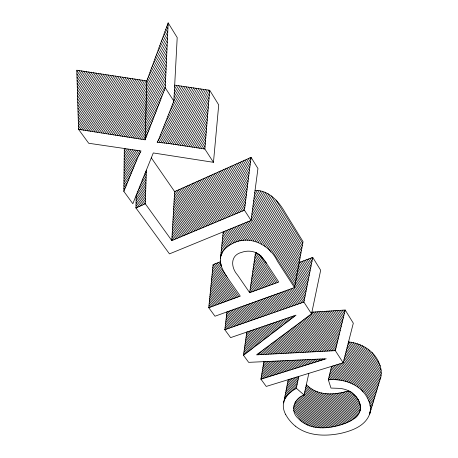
<?xml version="1.0" encoding="UTF-8"?>
<svg xmlns="http://www.w3.org/2000/svg" width="458" height="458" viewBox="0 0 458 458"><rect width="100%" height="100%" fill="white"/><g stroke="black" fill="none" stroke-linecap="round" stroke-linejoin="round"><path stroke-width="0.69" d="M174.693 85.131L209.712 90.283L218.718 104.899L213.462 162.315L153.287 152.949L132.831 203.707L123.849 191.404L124.301 148.661M308.841 373.344L304.078 394.985C294.242 398.157 289.622 410.923 298.066 418.28C309.413 430.68 328.094 429.083 342.71 424.257A50.426 35.386 7.5 0 0 352.694 419.648L355.082 417.965A24.595 16.992 6.5 0 0 360.057 410.843C361.883 404.128 357.515 397.367 352.5 393.262C348.904 388.819 343.992 392.93 339.487 393.033C328.913 394.962 316.988 393.96 308.555 386.661A27.829 19.917 6.7 0 1 306.356 384.588M251.076 157.369L244.463 210.228L171.807 240.576L174.641 191.604L251.076 157.369L257.951 168.521L251.07 220.43L169.466 253.881L135.952 207.984L136.238 195.234M146.818 80.9L76.795 70.206L78.558 129.368L145.106 139.822L146.818 80.9L168.16 22.9L177.2 37.562L173.851 101.098L159.172 138.236A130.244 104.018 42 0 1 157.174 142.255L168.71 143.531L204.852 149.005L213.462 162.315M171.807 240.576L145.3 203.787L146.342 170.176M145.106 139.822L165.252 87.804L168.16 22.9M204.852 149.005L209.712 90.283M255.06 190.333C269.012 190.219 279.014 201.715 285.305 212.884L303.059 241.681L294.517 287.584L214.974 316.22L208.756 307.702L213.084 264.615L220.418 261.736A31.138 24.835 13.6 0 0 221.288 265.629M223.229 231.845L220.309 260.167M311.898 312.173L345.206 310.037L353.313 323.182L343.185 362.799L266.235 386.432L260.934 379.172L326.233 358.769L248.654 362.352L243.479 355.259L296.028 315.15L230.603 337.626L224.826 329.714L226.962 311.892M260.991 256.085L265.583 262.01L278.762 282.031L249.673 292.696L255.604 252.53M243.479 355.259L246.822 332.039M260.934 379.172L263.865 361.648M288.237 379.665L283.616 402.937L283.8 402.135L283.708 402.513M343.185 362.799L335.319 350.639L256.56 354.853L311.537 313.89L303.894 302.068L312.762 257.419L299.189 262.491M311.537 313.89L320.669 270.237L312.762 257.419M291.551 391.401L296.309 388.264L298.788 376.424M335.319 350.639L345.206 310.037M350.336 391.693A20.444 14.181 6.3 0 0 339.962 388.378L330.985 388.069L328.323 379.837L331.609 366.348M360.062 410.849C361.98 403.206 356.513 395.603 350.278 391.75M360.103 410.7L347.324 391.304M295.313 426.083C307.982 436.268 325.638 436.485 340.861 433.342C352.145 430.72 365.364 425.946 369.612 414.095L380.358 378.497M369.612 414.095L369.623 414.049A36.503 25.196 6.6 0 0 370.264 410.832A37.39 25.814 6.7 0 1 369.738 413.654M220.43 258.014A22.31 17.753 14.4 0 1 221.031 255.461L222.754 251.883M123.849 191.404L137.566 157.913L141.007 150.934L88.703 143.262L78.558 129.368M135.952 207.984L145.3 203.787M294.517 287.584L277.388 261.112C269.619 244.664 249.232 234.399 232.349 243.587A30.4 24.16 13.6 0 0 222.668 251.837M208.756 307.702L240.29 296.137L227.26 277.416M224.826 329.714L303.894 302.068M328.323 379.837C343.231 378.371 360.165 384.119 367.448 398.002M348.521 341.931C360.732 343.076 372.743 349.941 378.279 361.139M261.226 256.331C256.36 251.167 248.236 249.931 241.721 252.347C229.968 255.221 230.861 267.627 237.542 275.035L249.673 292.696M255.673 252.553L256.074 252.724M256.234 252.799L260.957 256.051M296.309 388.264L304.078 394.985M261.306 256.423L265.342 261.661M78.541 128.761L79.039 129.448M135.963 207.451L136.255 207.846M208.802 307.255L209.048 307.593M224.878 329.285L225.113 329.611M260.997 378.783L261.215 379.081M78.455 125.847L81.335 129.809M123.883 188.227L124.696 189.343M136.02 204.892L137.698 207.199M209.014 305.12L210.445 307.083M225.124 327.235L226.498 329.125M243.816 352.906L244.801 354.252M261.312 376.928L262.571 378.657M78.278 119.973L85.932 130.53M123.941 182.925L126.099 185.908M136.135 199.74L140.6 205.9M209.449 300.82L213.245 306.053M225.617 323.113L229.275 328.157M244.383 348.985L246.988 352.58M261.936 373.184L265.291 377.81M78.364 122.921L83.637 130.169M123.912 185.582L125.395 187.625M136.078 202.321L139.146 206.547M209.232 302.973L211.842 306.568M225.37 325.18L227.884 328.644M244.097 350.948L245.894 353.421M261.621 375.062L263.928 378.234M78.1 114.036L90.535 131.251M123.998 177.572L127.519 182.45M136.427 194.787L143.509 204.594M209.884 296.481L216.056 305.022M226.115 318.951L232.063 327.184M244.95 345.029L249.192 350.902M262.566 369.417L268.016 376.957M284.298 399.502L284.567 399.868M78.192 117.013L88.234 130.891M123.969 180.257L126.809 184.179M136.192 197.146L142.054 205.247M209.667 298.656L214.647 305.538M225.868 321.035L230.666 327.67M244.664 347.009L248.093 351.744M262.251 371.306L266.653 377.386M77.923 108.042L95.138 131.973M124.055 172.168L128.944 178.969M137.824 191.312L145.363 201.795M171.916 238.704L172.924 240.112M210.325 292.101L218.872 303.992M226.618 314.755L234.857 326.205M245.528 341.038L251.408 349.214M263.207 365.616L270.747 376.104M285.008 395.93L285.964 397.258M293.526 407.769L305.039 423.77M78.015 111.048L92.837 131.612M124.026 174.882L128.229 180.71M137.125 193.053L144.968 203.936M210.102 294.294L217.464 304.507M226.367 316.862L233.46 326.691M245.236 343.036L250.297 350.055M262.886 367.522L269.378 376.533M284.653 397.721L285.219 398.506M293.755 410.345L302.057 421.864M77.831 105.019L97.445 132.339M124.084 169.449L129.66 177.217M138.528 189.572L145.444 199.207M172.053 236.276L174.372 239.505M210.543 289.897L220.287 303.471M226.876 312.642L236.259 325.718M245.814 339.029L252.513 348.366M263.522 363.704L272.121 375.675M285.368 394.126L286.782 396.101M293.767 405.828L307.564 425.047M77.654 98.928L102.054 133.06M124.141 163.958L131.102 173.696M139.942 186.062L145.604 193.986M172.34 231.387L177.275 238.292M210.989 285.454L223.126 302.429M229.298 311.062L239.065 324.733M246.398 334.987L254.745 346.666M259.234 352.946L260.413 354.595M265.405 361.58L274.869 374.816M286.084 390.508L288.592 394.017M294.895 402.834L311.887 426.604M77.74 101.979L99.747 132.7M124.112 166.712L130.381 175.46M139.232 187.82L145.524 196.602M172.197 233.838L175.82 238.899M210.766 287.681L221.706 302.95M227.884 311.572L237.662 325.226M246.106 337.014L253.629 347.513M258.1 353.759L258.776 354.704M263.848 361.78L273.495 375.245M285.723 392.323L287.658 395.025M294.248 404.219L309.82 425.957M77.465 92.768L106.662 133.788M124.198 158.416L132.551 170.153M141.362 182.53L145.77 188.719M172.626 226.447L180.189 237.072M211.441 280.977L225.971 301.387M232.132 310.043L241.887 323.749M247.606 331.787L256.984 344.954M261.495 351.297L263.705 354.4M268.709 361.425L277.628 373.957M286.805 386.855L290.595 392.174M296.532 400.515L315.671 427.4M77.562 95.854L104.355 133.421M124.17 161.199L131.824 171.927M140.652 184.299L145.684 191.358M172.483 228.926L178.729 237.685M211.212 283.221L224.546 301.908M230.712 310.553L240.473 324.241M246.69 332.955L255.862 345.813M260.362 352.122L262.056 354.498M267.054 361.505L276.248 374.386M286.445 388.687L289.571 393.067M295.668 401.609L313.827 427.068M77.373 89.665L108.97 134.148M124.227 155.628L133.284 168.372M142.077 180.755L145.85 186.062M172.769 223.962L181.649 236.465M211.67 278.722L227.397 300.866M233.551 309.534L243.301 323.251M249.015 331.3L258.106 344.095M262.629 350.462L265.354 354.303M270.357 361.351L279.008 373.522M287.172 385.018L291.654 391.327M297.477 399.525L317.434 427.623M77.19 83.413L113.59 134.87M124.29 150.001L134.749 164.788M143.52 177.189L146.016 180.715M173.061 218.953L184.58 235.24M212.123 274.182L230.254 299.818M236.402 308.503L246.135 322.26M251.837 330.332L260.362 342.378M264.896 348.79L268.663 354.12M273.672 361.196L281.779 372.657M287.905 381.319L293.87 389.752M299.543 397.773L320.795 427.824M77.282 86.551L111.277 134.509M124.261 152.823L134.011 166.586M142.799 178.975L145.93 183.4M172.912 221.46L183.114 235.853M211.894 276.46L228.823 300.339M234.977 309.018L244.715 322.758M250.429 330.819L259.234 343.237M263.762 349.626L267.008 354.211M272.018 361.276L280.393 373.093M287.538 383.174L292.748 390.519M298.484 398.615L319.14 427.761M77.001 77.093L118.21 135.597M127.782 149.188L136.226 161.182M144.968 173.593L146.182 175.317M173.353 213.892L187.522 234.015M212.586 269.596L233.128 298.765M239.265 307.478L248.975 321.27M254.671 329.359L262.623 340.649M267.169 347.095L271.989 353.942M276.993 361.041L284.561 371.787M289.777 379.201L296.206 388.321M301.793 396.262L323.995 427.783M77.093 80.259L115.897 135.236M125.503 148.844L135.488 162.991M144.241 175.391L146.096 178.025M173.204 216.428L186.051 234.628M212.352 271.897L231.691 299.292M237.834 307.994L247.555 321.768M253.257 329.846L261.489 341.513M266.029 347.943L270.323 354.028M275.332 361.122L283.17 372.222M288.391 379.625L295.021 389.019M300.648 396.989L322.415 427.829M76.904 73.904L120.517 135.963M130.055 149.537L136.971 159.367M145.696 171.784L146.268 172.597M173.496 211.344L188.994 233.397M212.815 267.289L234.565 298.238M240.696 306.957L250.4 320.772M256.096 328.867L263.762 339.779M268.302 346.242L273.655 353.857M278.653 360.967L285.952 371.352M291.168 378.772L296.658 386.586M302.973 395.575L325.546 427.698M78.839 70.521L125.143 136.69M134.595 150.195L138.534 155.823M173.794 206.214L191.954 232.16M214.321 264.129L237.45 297.179M243.57 305.927L253.263 319.77M258.942 327.894L266.041 338.038M270.586 344.536L276.987 353.679M281.979 360.812L288.746 370.482M293.95 377.919L297.431 382.894M304.513 393.01L328.581 427.411M76.812 70.704L122.83 136.324M132.339 149.881L137.721 157.558M173.645 208.785L190.471 232.779M213.05 264.976L236.007 297.706M242.133 306.442L251.831 320.274M257.516 328.38L264.901 338.909M269.447 345.389L275.321 353.765M280.313 360.893L287.349 370.917M292.559 378.348L297.047 384.749M304.112 394.825L327.075 427.572M83.677 71.259L129.769 137.411M139.049 150.728L140.234 152.428M174.097 201.033L194.919 230.924M217.258 262.978L226.464 276.191M246.456 304.885L256.125 318.768M261.799 326.909L268.336 336.286M272.882 342.819L280.33 353.507M285.317 360.658L291.551 369.606M296.744 377.06L298.215 379.172M305.314 389.363L331.535 426.993M81.255 70.887L127.456 137.051M136.828 150.476L139.375 154.123M173.948 203.633L193.436 231.542M215.787 263.556L238.899 296.647M245.013 305.406L254.694 319.272M260.367 327.401L267.186 337.162M271.737 343.677L278.659 353.593M283.645 360.738L290.149 370.047M295.347 377.489L297.82 381.039M304.913 391.189L330.069 427.217M86.093 71.625L132.087 137.778M174.246 198.423L196.408 230.3M218.729 262.4L221.558 266.47M247.904 304.364L257.568 318.264M263.23 326.417L269.487 335.411M274.033 341.954L282.008 353.421M286.983 360.583L292.954 369.165M298.141 376.631L298.605 377.295M305.721 387.525L332.983 426.741M90.936 72.37L136.719 138.505M174.55 193.161L199.396 229.052M250.801 303.322L260.447 317.257M266.104 325.432L271.794 333.647M276.346 340.225L285.357 353.244M290.332 360.429L295.771 368.289M308.394 386.523L335.829 426.158M88.514 71.998L134.4 138.144M174.401 195.801L197.902 229.676M220.201 261.827L220.487 262.239M249.352 303.843L259.005 317.76M264.667 325.924L270.638 334.529M275.189 341.09L283.679 353.33M288.654 360.503L294.362 368.73M306.121 385.682L334.409 426.461M93.358 72.736L139.037 138.871M175.265 191.324L200.89 228.428M252.255 302.801L261.896 316.753M267.546 324.934L272.951 332.766M277.508 339.355L287.034 353.158M292.004 360.349L297.185 367.848M311.801 389.008L337.225 425.825M151.306 157.844L174.641 191.604M98.207 73.475L143.669 139.598M178.305 189.967L203.89 227.174M221.059 252.14L221.907 253.377M255.169 301.748L264.793 315.739M270.432 323.943L275.275 330.991M279.832 337.615L290.401 352.981M295.358 360.194L300.013 366.961M316.988 391.642L339.991 425.098M95.779 73.108L141.35 139.232M176.782 190.648L202.39 227.803M220.802 254.522L221.174 255.054M253.715 302.274L263.344 316.249M268.989 324.441L274.113 331.878M278.67 338.485L288.717 353.066M293.681 360.274L298.599 367.402M314.554 390.56L338.617 425.471M265.463 261.833L265.829 262.371M103.056 74.219L146.142 137.154M181.357 188.599L206.901 225.914M221.575 247.343L223.722 250.48M250.177 289.124L252.032 291.832M258.094 300.694L267.701 314.72M273.329 322.947L277.617 329.205M282.174 335.863L293.773 352.803M298.725 360.04L302.853 366.074M321.258 392.964L342.687 424.263M100.628 73.847L145.392 139.089M179.828 189.28L205.396 226.544M221.317 249.747L222.765 251.866M249.862 291.357L250.56 292.37M256.635 301.221L266.247 315.23M271.88 323.445L276.443 330.098M281 336.739L292.084 352.895M297.042 360.12L301.433 366.52M319.197 392.414L341.347 424.692M105.483 74.591L146.892 135.213M182.885 187.912L208.413 225.284M221.832 244.927L224.752 249.204M250.492 286.885L253.503 291.294M259.566 300.167L269.155 314.211M274.783 322.449L278.785 328.312M283.347 334.987L295.456 352.717M300.408 359.965L304.278 365.627M323.211 393.348L344.01 423.799M110.338 75.33L148.403 131.314M185.959 186.538L211.441 224.019M222.353 240.061L227.054 246.976M251.127 282.38L256.451 290.212M262.503 299.108L272.081 313.192M277.697 321.447L281.143 326.514M285.7 333.224L298.839 352.54M303.78 359.805L307.135 364.74M326.875 393.777L346.597 422.774M107.911 74.957L147.648 133.267M184.419 187.225L209.93 224.655M222.09 242.5L225.868 248.041M250.812 284.641L254.974 290.75M261.031 299.641L270.621 313.701M276.237 321.951L279.964 327.413M284.521 334.105L297.145 352.631M302.091 359.885L305.704 365.186M325.077 393.611L345.309 423.301M112.765 75.702L149.165 129.351M157.5 141.637L157.953 142.301M187.494 185.851L212.964 223.384M222.617 237.61L228.307 246.003M251.448 280.107L257.934 289.668M263.98 298.576L273.546 312.677M279.157 320.949L282.323 325.615M286.885 332.336L300.534 352.454M305.469 359.73L308.56 364.293M328.621 393.851L347.857 422.213M117.626 76.446L150.693 125.4M159.247 138.07L162.384 142.713M190.585 184.465L216.01 222.113M223.143 232.67L230.992 244.297M252.095 275.539L260.9 288.58M266.934 297.511L276.483 311.652M282.082 319.942L284.693 323.806M289.256 330.561L303.923 352.276M308.852 359.576L311.434 363.394M331.981 393.823L350.33 420.988M115.193 76.074L149.926 127.381M158.388 139.879L160.151 142.484M189.04 185.158L214.487 222.748M222.88 235.149L229.624 245.11M251.768 277.829L259.417 289.124M265.457 298.043L275.012 312.167M280.617 320.445L283.508 324.711M288.071 331.455L302.228 352.362M307.158 359.65L309.997 363.841M330.321 393.863L349.105 421.618M265.949 262.554L266.585 263.499M122.492 77.184L152.233 121.427M160.901 134.314L166.93 143.285M193.682 183.074L219.067 220.836M225.771 230.803L233.889 242.877M252.742 270.924L263.882 287.487M269.905 296.446L279.432 310.621M285.019 318.934L287.074 321.985M291.643 328.781L307.318 352.099M312.241 359.415L314.308 362.496M335.216 393.594L352.717 419.625M120.059 76.812L151.461 123.42M160.088 136.215L164.645 142.982M192.131 183.773L217.539 221.472M224.243 231.427L232.418 243.553M252.415 273.237L262.388 288.036M268.417 296.979L277.96 311.137M283.554 319.438L285.884 322.896M290.446 329.674L305.623 352.191M310.547 359.496L312.871 362.948M333.613 393.725L351.538 420.33M124.925 77.557L153.006 119.424M161.691 132.368L169.225 143.606M195.234 182.381L220.601 220.195M227.3 230.174L235.406 242.271M253.074 268.6L265.371 286.937M271.388 295.908L280.914 310.106M286.496 318.425L288.271 321.075M292.839 327.882L309.024 352.013M313.936 359.335L315.751 362.043M336.796 393.416L353.868 418.87M129.791 78.301L154.564 115.405M163.237 128.389L173.863 144.299M198.354 180.984L223.676 218.907M230.363 228.92L238.595 241.251M253.732 263.923L268.365 285.844M274.371 294.837L283.874 309.07M289.45 317.411L290.67 319.243M295.238 326.085L312.43 351.836M317.337 359.181L318.648 361.139M329.073 376.757L331.037 379.699M339.893 392.964L356.038 417.146M127.358 77.929L153.785 117.42M162.458 130.381L171.538 143.949M196.791 181.683L222.136 219.554M228.828 229.55L236.975 241.727M253.4 266.264L266.871 286.393M272.882 295.37L282.391 309.585M287.968 317.921L289.467 320.159M294.036 326.983L310.724 351.921M315.636 359.261L317.199 361.591M328.609 378.646L329.359 379.768M338.359 393.21L354.979 418.045M132.23 78.673L155.348 113.378M164.01 126.385L176.181 144.654M199.917 180.286L225.221 218.266M231.897 228.29L240.273 240.862M254.064 261.564L269.871 285.288M275.871 294.299L285.363 308.549M290.927 316.902L291.872 318.321M296.446 325.186L314.136 351.744M319.037 359.101L320.096 360.686M329.537 374.856L332.743 379.676M341.41 392.689L357.034 416.139M137.102 79.417L156.922 109.313M165.578 122.36L180.824 145.358M203.054 178.878L228.313 216.972M234.977 227.025L243.805 240.341M254.734 256.818L272.882 284.189M278.865 293.217L288.34 307.507M293.899 315.883L294.294 316.478M298.862 323.377L317.554 351.567M322.449 358.946L323.005 359.782M330.464 371.032L336.275 379.796M344.399 392.048L358.797 413.763M134.663 79.045L156.132 111.351M164.794 124.376L178.506 145.009M201.486 179.582L226.762 217.619M233.437 227.66L242.007 240.559M254.396 259.199L271.371 284.739M277.365 293.755L286.851 308.028M292.41 316.392L293.08 317.4M297.654 324.281L315.848 351.652M320.743 359.026L321.55 360.234M330 372.949L334.489 379.705M342.916 392.38L357.961 415.017M139.541 79.789L157.718 107.264M166.363 120.34L183.148 145.713M204.623 178.173L229.864 216.325M236.523 226.395L245.677 240.227M255.072 254.43L274.388 283.634M280.37 292.673L289.834 306.986M300.076 322.466L319.272 351.475M324.155 358.866L324.459 359.324M330.934 369.108L338.107 379.951M345.87 391.687L359.524 412.332M144.419 80.534L159.31 103.147M167.949 116.269L187.797 146.417M207.777 176.765L232.973 215.025M239.62 225.124L249.633 240.324M258.799 254.247L277.416 282.523M283.387 291.591L292.834 305.938M302.515 320.64L322.701 351.297M332.445 366.097L341.926 380.501M348.801 390.937L360.475 408.668M141.98 80.161L158.514 105.208M167.153 118.307L185.473 146.062M206.203 177.469L231.416 215.678M238.068 225.76L247.612 240.221M255.787 252.604L275.899 283.078M281.876 292.135L291.334 306.459M301.295 321.556L320.984 351.389M331.403 367.179L339.985 380.18M146.829 80.866L160.111 101.081M168.744 114.225L190.127 146.772M209.363 176.055L234.53 214.373M241.177 224.489L251.734 240.565M284.899 291.048L294.334 305.412M303.74 319.73L324.419 351.206M333.905 365.65L343.935 380.919M351.612 392.615L360.406 405.994M148.415 76.56L161.726 96.913M170.347 110.109L194.782 147.476M212.535 174.635L237.662 213.067M244.291 223.212L256.325 241.612M287.927 289.954L297.345 304.358M306.19 317.892L327.859 351.028M336.83 364.751L348.206 382.149M147.619 78.719L160.918 99.002M169.546 112.17L192.452 147.121M210.943 175.345L236.093 213.72M242.734 223.847L253.955 240.971M286.41 290.504L295.839 304.885M304.965 318.808L326.136 351.12M335.365 365.203L346.025 381.462M356.026 396.725L358.597 400.653M149.211 74.396L162.533 94.823M171.155 108.036L197.106 147.831M214.126 173.92L239.231 212.415M245.854 222.571L258.907 242.585M289.45 289.41L298.856 303.831M307.427 316.97L329.583 350.937M338.296 364.305L350.507 383.025M150.814 70.04L164.164 90.61M172.775 103.869L201.766 148.541M217.315 172.489L242.374 211.098M248.986 221.283L265.405 246.581M292.496 288.311L301.885 302.772M309.894 315.115L333.035 350.759M341.239 363.4L355.671 385.63M370.367 408.273L371.049 409.326M150.012 72.221L163.346 92.722M171.962 105.958L199.436 148.186M215.718 173.204L240.799 211.756M247.417 221.93L261.844 244.097M290.973 288.861L300.368 303.305M308.658 316.043L331.306 350.851M339.767 363.852L352.969 384.142M370.276 410.74L370.511 411.101M152.428 65.654L165.349 85.652M173.966 98.985L205.012 147.052M220.521 171.057L244.686 208.464M251.299 218.701L304.186 300.574M311.846 312.425L335.651 349.277M343.529 361.471L363.2 391.928M368.45 400.057L372.125 405.742M165.252 87.804L173.851 101.098M244.463 210.228L251.07 220.43M151.621 67.853L164.983 88.491M173.588 101.773L204.096 148.89M218.918 171.773L243.954 210.44M250.56 220.641L270.918 252.077M294.025 287.761L303.402 302.24M311.137 314.188L334.758 350.668M342.71 362.948L358.797 387.794M370.035 405.141L371.587 407.54M153.241 63.444L165.493 82.451M174.126 95.854L205.253 144.156M222.124 170.336L245.013 205.848M251.637 216.13L304.627 298.358M313.467 312.075L336.143 347.261M344.032 359.501L372.669 403.945M154.878 59.002L165.779 76.005M174.464 89.545L205.739 138.31M225.347 168.893L245.671 200.581M252.324 210.955L305.515 293.899M317.028 311.846L337.134 343.197M345.046 355.534L373.768 400.321M154.054 61.229L165.636 79.24M174.292 92.711L205.493 141.241M223.739 169.615L245.339 203.22M251.98 213.548L305.074 296.131M315.247 311.961L336.636 345.235M344.536 357.521L373.218 402.135M155.697 56.769L165.928 72.753M174.63 86.362L205.98 135.368M226.968 168.166L246.003 197.925M252.667 208.35L305.961 291.649M318.808 311.732L337.632 341.153M345.555 353.536L374.318 398.5M157.352 52.275L166.22 66.204M178.637 85.709L206.472 129.431M230.208 166.718L246.673 192.578M253.366 203.094L306.86 287.126M322.38 311.503L338.634 337.031M346.58 349.517L375.423 394.83M156.522 54.525L166.071 69.49M176.198 85.354L206.226 132.408M228.582 167.445L246.335 195.257M253.016 205.728L306.408 289.393M320.594 311.617L338.13 339.097M346.065 351.532L374.867 396.668M158.182 50.014L166.369 62.901M181.082 86.07L206.718 126.442M231.834 165.991L247.005 189.881M253.715 200.449L307.312 284.847M324.167 311.388L339.138 334.958M347.095 347.496L375.984 392.981M159.859 45.462L166.666 56.237M185.971 86.791L207.216 120.414M235.097 164.525L247.686 184.454M254.425 195.119L308.223 280.262M327.751 311.154L340.157 330.785M348.137 343.426L377.106 389.266M159.018 47.741L166.517 59.58M183.526 86.43L206.97 123.431M233.46 165.258L247.349 187.179M254.07 197.793L307.77 282.557M325.959 311.274L339.647 332.88M347.616 345.464L376.545 391.126M160.701 43.172L166.815 52.876M188.421 87.152L207.468 117.374M236.729 163.792L248.03 181.717M254.78 192.434L308.686 277.949M329.542 311.039L340.666 328.689M349.053 341.994L377.673 387.394M161.548 40.877L166.97 49.498M190.866 87.512L207.72 114.317M238.372 163.059L248.373 178.969M255.53 190.356L299.578 260.407M300.562 261.976L309.144 275.63M331.34 310.925L341.181 326.577M351.057 342.286L378.239 385.516M163.248 36.251L167.273 42.691M195.766 88.234L208.23 108.157M241.658 161.588L249.066 173.433M259.984 190.889L300.471 255.604M303.723 260.797L310.072 270.953M334.935 310.696L342.212 322.329M355.271 343.197L379.379 381.737M162.395 38.569L167.118 46.103M193.316 87.873L207.978 111.248M240.009 162.327L248.717 176.21M257.705 190.539L300.024 258.009M302.143 261.386L309.608 273.294M333.138 310.81L341.697 324.459M353.124 342.681L378.806 383.632M164.101 33.926L167.428 39.256M198.217 88.594L208.487 105.054M243.307 160.85L249.415 170.639M262.405 191.461L300.923 253.182M305.303 260.207L310.541 268.6M336.739 310.581L342.733 320.188M357.509 343.861L379.957 379.831M165.825 29.243L167.737 32.329M203.117 89.316L209.008 98.796M246.61 159.367L250.12 165.017M267.941 193.723L301.828 248.305M308.48 259.016L311.486 263.854M340.346 310.347L343.786 315.883M362.352 345.79L380.97 375.772M164.96 31.591L167.582 35.798M200.667 88.955L208.745 101.934M244.956 160.111L249.765 167.834M265.022 192.349L301.375 250.749M306.889 259.612L311.011 266.235M338.542 310.461L343.26 318.041M359.856 344.708L380.524 377.913M166.689 26.89L167.897 28.831M205.573 89.676L209.266 95.642M248.27 158.628L250.474 162.184M271.371 195.932L302.286 245.849M310.072 258.421L311.961 261.466M342.155 310.232L344.313 313.713M365.055 347.21L381.193 373.27M371.942 352.465L380.203 365.873M167.559 24.526L168.052 25.322M208.029 90.037L209.529 92.47M249.931 157.878L250.829 159.332M275.997 200.077L302.744 243.381M311.669 257.825L312.436 259.068M343.964 310.118L344.845 311.537M368.106 349.196L381.079 370.196M285.695 414.645L287.985 418.269A57.765 40.052 6.3 0 0 288.975 419.574L290.011 420.845A48.588 33.566 6.8 0 0 295.29 426.095M220.384 258.398A21.887 17.415 14.4 0 1 221.031 255.461M221.311 265.623A28.843 22.986 13.8 0 1 220.275 260.161M227.374 277.371A60.416 48.697 10.9 0 1 221.14 265.651M285.746 414.639A33.806 23.295 7.6 0 1 283.531 402.92M367.419 398.008A42.594 29.409 7 0 1 370.362 410.837M378.159 361.173A43.121 30.972 6 0 1 380.529 378.526M283.691 402.113A34.482 23.736 7.6 0 1 291.643 391.464"/></g></svg>
